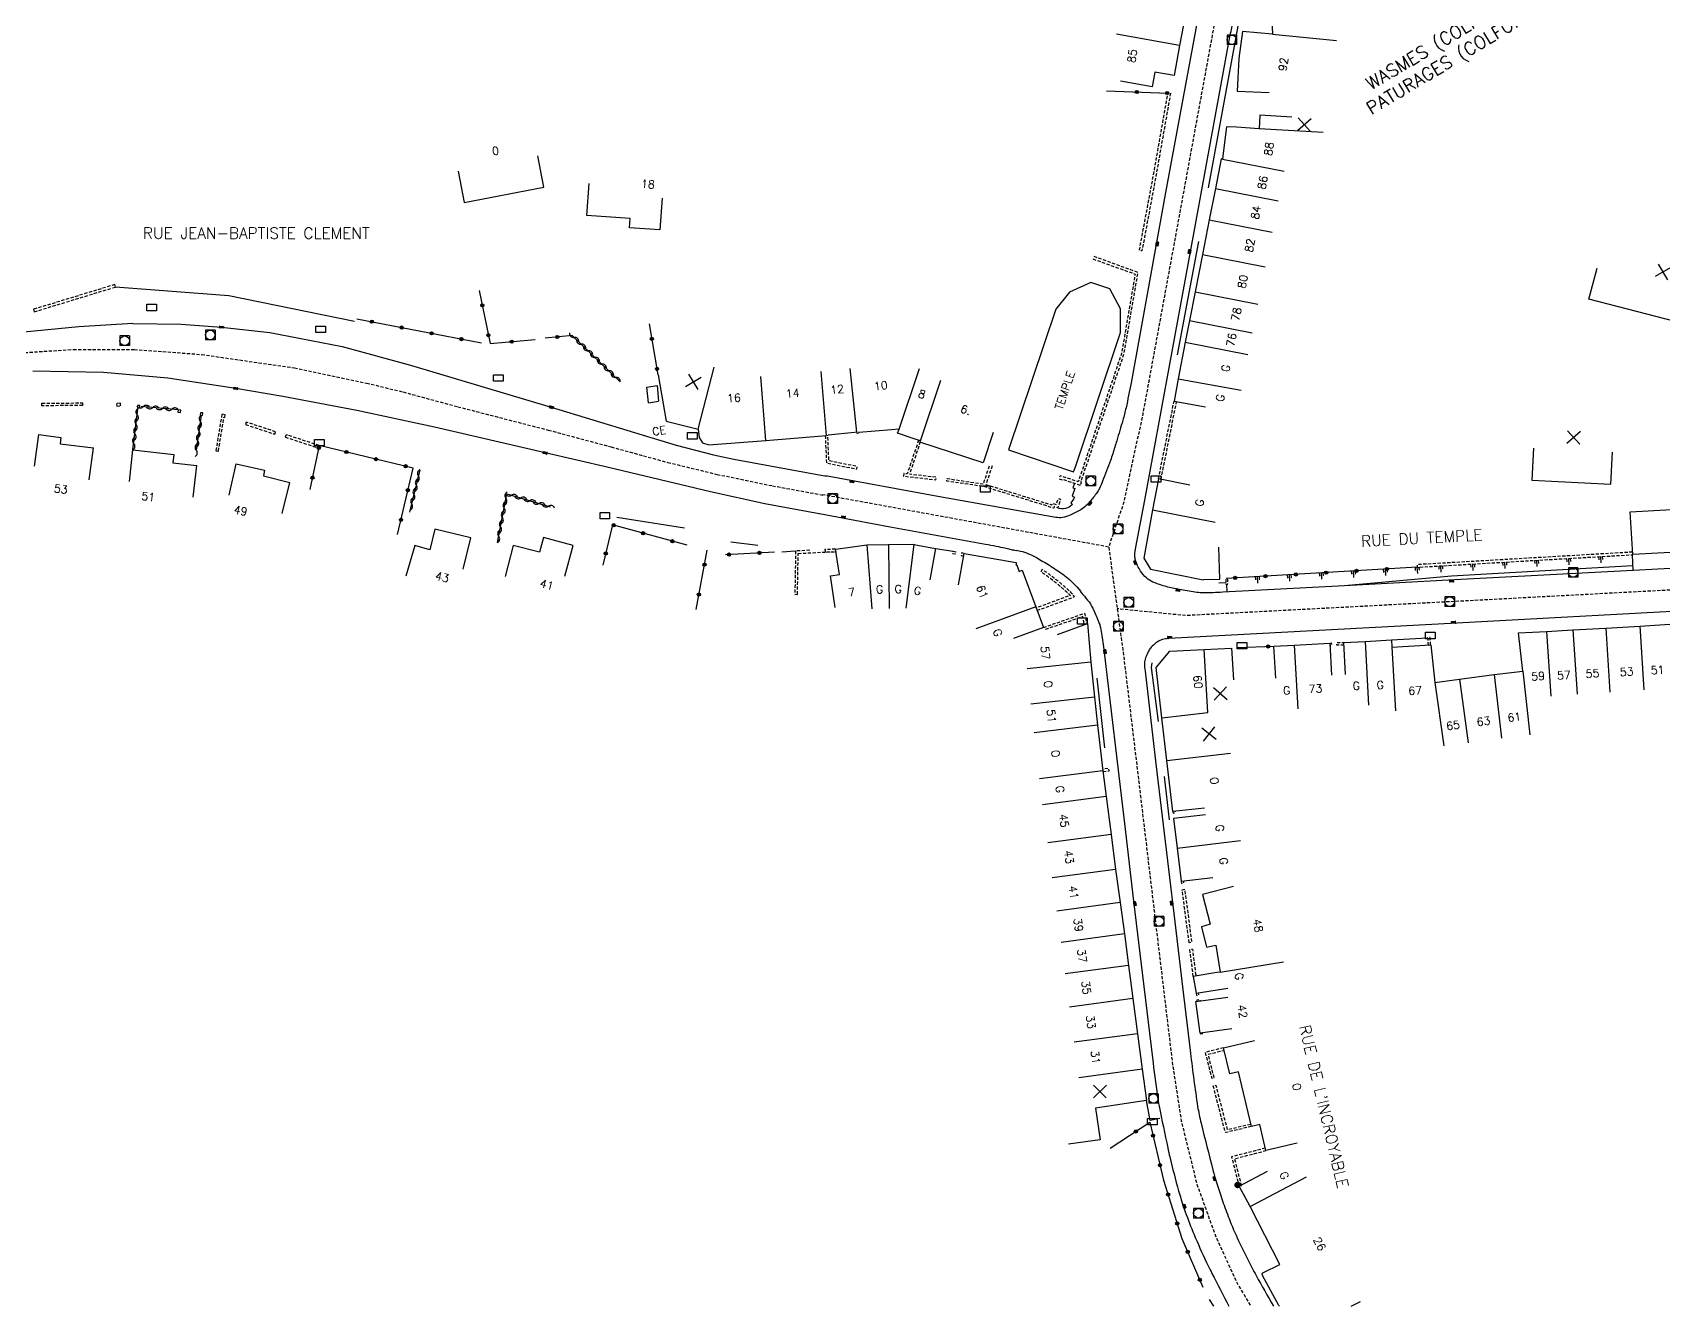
# Model space of a CAD drawing. Header units: millimetres. Extents: x 113000 to 114001, y 121999 to 123000.
# Drawn here: x 113252.1 to 113506.8, y 121999.6 to 122199 of the extents above; entities that cross this region are included whole.
import ezdxf
from ezdxf.enums import TextEntityAlignment as Align

# ---------------------------------------------------------------- set-up
doc = ezdxf.new("R2010")
doc.units = ezdxf.units.MM
doc.linetypes.add('DASHED', pattern=[0.75, 0.5, -0.25])
doc.layers.get('0').update_dxf_attribs({"linetype": 'CONTINUOUS'})
for name, color, linetype in [('W0001', 6, 'DASHED'), ('W0008', 7, 'CONTINUOUS'), ('W0100', 7, 'CONTINUOUS'), ('W0112', 1, 'DASHED'), ('W0211', 2, 'CONTINUOUS'), ('W0302', 3, 'CONTINUOUS'), ('W0310', 3, 'CONTINUOUS'), ('W0322', 7, 'CONTINUOUS'), ('W0400', 7, 'CONTINUOUS'), ('W0420', 7, 'CONTINUOUS'), ('W0980', 7, 'CONTINUOUS'), ('W0984', 7, 'CONTINUOUS'), ('W0989', 7, 'CONTINUOUS'), ('W0991', 7, 'CONTINUOUS'), ('W1102', 7, 'CONTINUOUS'), ('W1471', 7, 'CONTINUOUS'), ('W1473', 7, 'CONTINUOUS')]:
    doc.layers.add(name, color=color, linetype=linetype)
doc.styles.get("Standard").update_dxf_attribs({"font": 'romans.shx', "width": 0.85})

# ---------------------------------------------------------------- blocks, each defined once
blk = doc.blocks.new('T420')
for p, q in [((0.75, 0.75), (-0.75, 0.75)), ((-0.75, 0.75), (-0.75, -0.75)), ((0.75, 0.75), (0.75, -0.75)), ((0.75, -0.75), (-0.75, -0.75))]:
    blk.add_line(p, q)
blk.add_ellipse((0, 0), major_axis=(-0.53, 0.53), ratio=1, start_param=3.926991, end_param=10.210176)
blk = doc.blocks.new('T1471')
at = {"color": 0, "linetype": 'Continuous', "flags": 128}
blk.add_lwpolyline([(-0.75, -0.5), (-0.75, 0.5), (0.75, 0.5), (0.75, -0.5), (-0.75, -0.5)], dxfattribs=at)
blk = doc.blocks.new('T400')
for p, q in [((-0.15, 0.3), (0.15, 0.3)), ((-0.15, -0.25), (-0.15, 0.3)), ((-0.15, 0.15), (0.15, 0.15)), ((-0.15, 0), (0.15, 0)), ((0.15, 0.3), (0.15, -0.25)), ((-0.15, -0.15), (0.15, -0.15)), ((-0.15, -0.25), (-0.15, -0.3)), ((-0.15, -0.3), (0.15, -0.3)), ((0.15, -0.3), (0.15, -0.25))]:
    blk.add_line(p, q)
blk = doc.blocks.new('t991o')
at = {"color": 0, "linetype": 'Continuous'}
for p, q in [((-1, 1), (1, -1)), ((-1, -1), (1, 1))]:
    blk.add_line(p, q, dxfattribs=at)
blk = doc.blocks.new('t310o')
at = {"color": 0, "linetype": 'Continuous'}
for centre, start, end in [((-0.5, 0.38), 216.8699, 323.1304), ((0.5, -0.37), 36.8699, 143.1303)]:
    blk.add_arc(centre, 0.625, start, end, dxfattribs=at)
blk = doc.blocks.new('t322o')
at = {"color": 0, "linetype": 'Continuous'}
for radius in [0.25, 0.15]:
    blk.add_circle((0, 0), radius, dxfattribs=at)
blk = doc.blocks.new('t211o')
at = {"color": 0, "linetype": 'Continuous'}
for p, q in [((-0.29, 0.5), (-0.29, 0)), ((0, 1), (0, 0)), ((0.29, 0.5), (0.29, 0))]:
    blk.add_line(p, q, dxfattribs=at)
blk = doc.blocks.new('T1473')
at = {"color": 0, "linetype": 'Continuous', "const_width": 0.5, "flags": 128}
blk.add_lwpolyline([(-0.25, 0, 1), (0.25, 0, 1)], format="xyb", close=True, dxfattribs=at)

msp = doc.modelspace()

# ---------------------------------------------------------------- linework, layer by layer
at = {"layer": 'W0001', "flags": 128}
for points in [[(113678.51, 122127.17), (113674.56, 122141.34), (113666.76, 122165.16), (113660.6, 122181.03), (113655.27, 122192.9), (113648.19, 122206.11), (113639.56, 122219.39), (113632.06, 122229.5), (113623.44, 122239.7), (113614.98, 122248.3), (113606.05, 122256.25), (113599.42, 122261.68), (113592, 122267.3), (113580.01, 122275.69), (113570.12, 122282.35), (113561.48, 122287.95), (113552.55, 122292.98), (113545.13, 122296.46), (113537.88, 122299.6), (113512.27, 122309.98), (113505.87, 122313.04), (113501.22, 122316.25), (113495.09, 122321.55), (113488.69, 122328.01), (113483.2, 122334.61), (113478.63, 122337.86), (113472.16, 122339.12), (113464.05, 122339.12), (113456.31, 122334.49), (113454.76, 122331.89), (113452.41, 122326.67), (113451.34, 122318.78), (113449.67, 122302.58), (113446.81, 122277.01), (113443.5, 122248.79), (113440.52, 122225.58), (113437.82, 122206.76), (113430.43, 122166.34), (113425.47, 122139.36), (113422.52, 122125.62), (113420.15, 122118.6), (113422.36, 122102.62), (113424.71, 122083.12), (113427.5, 122059.69), (113430.14, 122037.67), (113431.49, 122028.94), (113433.92, 122019.05), (113436.94, 122010.72), (113440.08, 122003.81), (113442.35, 122000)], [(113420.15, 122118.6), (113375.46, 122126.77)], [(113696.11, 122120.61), (113678.51, 122127.17), (113624.8, 122124.74), (113590.71, 122123.13), (113580.68, 122122.5), (113574.79, 122121.91), (113567.35, 122120.75), (113558.49, 122119), (113548.17, 122116.52), (113538.89, 122114.69), (113530.61, 122113.48), (113520, 122112.51), (113507.24, 122111.84), (113474.36, 122110.09), (113432.23, 122107.88), (113421.48, 122108.94)]]:
    msp.add_lwpolyline(points, dxfattribs=at)
at = {"layer": 'W0001'}
msp.add_lwpolyline([(113141.95, 122122.96), (113143.31, 122123.12), (113156.11, 122125.01), (113169.1, 122127.33), (113178.86, 122129.93), (113193.35, 122134.24), (113205.5, 122137.87), (113217.86, 122141.54), (113230.85, 122145.32), (113240.39, 122147.55), (113248.61, 122148.83), (113258.46, 122149.48), (113267.95, 122149.47), (113278.48, 122148.68), (113292.96, 122146.59), (113304.24, 122144.22), (113309.94, 122142.83), (113318.48, 122140.52), (113332.63, 122136.87), (113342.44, 122134.24), (113351.29, 122131.82), (113358.99, 122129.95), (113367.64, 122128.17), (113375.51, 122126.72)], dxfattribs=at)
at = {"layer": 'W0008', "flags": 128}
for points in [[(113434.27, 122202.37), (113429.05, 122173.97), (113427.98, 122168.19), (113423.64, 122144.24, -0.009183), (113422.86, 122140.34, -0.01818), (113422.36, 122138.4, -0.000963), (113421.41, 122135.21, -0.001503), (113420.79, 122133.17, -0.013041), (113420.43, 122132.11, -0.007749), (113419.2, 122128.89, -0.025568), (113418.71, 122127.74, -0.041165), (113418.31, 122127.07, -0.018302), (113417.27, 122125.73, -0.031846), (113416.6, 122125.02, -0.054225), (113415.82, 122124.43, -0.028278), (113414.15, 122123.57, -0.067305), (113412.94, 122123.21, -0.081993), (113411.9, 122123.22), (113393.48, 122126.48), (113375.92, 122129.73)], [(113522.33, 122116.04), (113502.06, 122114.94), (113474.18, 122113.45), (113457.01, 122112.56), (113437.97, 122111.53, -0.012643), (113434.94, 122111.44, -0.038239), (113433.94, 122111.51, -0.004344), (113431.51, 122111.9, -0.00943), (113430.39, 122112.11, -0.022559), (113428.41, 122112.62, -0.032437), (113427.07, 122113.12, -0.07625), (113426.06, 122113.77, -0.064398), (113425.13, 122114.85, -0.036822), (113424.68, 122115.66, -0.035581), (113424.34, 122116.55, -0.05042), (113424.22, 122117.14, -0.06789), (113424.24, 122117.58), (113424.42, 122118.6), (113425.78, 122125.93), (113429.71, 122147.18), (113433.04, 122165.3), (113439.1, 122198.31, -0.005363), (113439.54, 122200.59, 0.007474)], [(113414.8, 122128.56), (113414.58, 122127.86), (113414.88, 122127.72), (113414.46, 122126.55), (113414.81, 122126.41, -0.108329), (113414.24, 122125.48), (113414.51, 122125.23, -0.292105), (113412.14, 122124.72)], [(113374.99, 122123.81), (113386, 122121.77), (113400.91, 122119.05, -0.00406), (113402.6, 122118.73, -0.005132), (113403.94, 122118.45, -0.002582), (113404.74, 122118.26, -0.002858), (113405.46, 122118.09), (113405.7, 122118.04), (113405.72, 122118.13), (113406.36, 122117.97, -0.034449), (113407.64, 122117.55, -0.034499), (113408.86, 122116.96, -0.010989), (113410.89, 122115.74, -0.010269), (113413, 122114.34, -0.033978), (113414.02, 122113.53, -0.027437), (113415.16, 122112.37), (113415.78, 122111.66), (113415.73, 122111.6), (113416.11, 122111.18, -0.022871), (113417.08, 122110.02, -0.045192), (113417.48, 122109.38, -0.012272), (113418.15, 122107.96, -0.013626), (113418.69, 122106.66, -0.038791), (113418.88, 122106.02, -0.020541), (113419.09, 122104.78), (113419.34, 122102.98), (113422.62, 122075.38), (113424.04, 122063.27), (113425.46, 122051.67), (113426.99, 122038.78, 0.004397), (113427.75, 122032.82, 0.016681), (113428.02, 122031.26, 0.001266), (113429.39, 122024.71, 0.005877), (113429.7, 122023.3, 0.011868), (113431.08, 122018, 0.01669), (113432.28, 122014.29, 0.014812), (113433.68, 122010.74, 0.011538), (113435.71, 122006.27, 0.005371), (113436.29, 122005.12, 0.00111), (113438.92, 122000)], [(113516.74, 122108.98), (113474.51, 122106.72), (113429.53, 122104.31, 0.031108), (113429.01, 122104.25, 0.033828), (113428.55, 122104.14, 0.039678), (113428.02, 122103.92, 0.037037), (113427.52, 122103.61, 0.014105), (113426.79, 122102.94, 0.070497), (113426.4, 122102.39, 0.026559), (113426.07, 122101.66, 0.026102), (113425.81, 122100.89, 0.072028), (113425.75, 122100.45, 0.025228), (113425.83, 122099.22), (113427.54, 122084.7), (113430.5, 122060.05), (113431.69, 122049.87), (113432.93, 122039.54, 0.007638), (113434.05, 122031.21, 0.023962), (113434.58, 122028.59, 0.001427), (113436.43, 122021.29, 0.010401), (113436.7, 122020.3, 0.008923), (113437.93, 122016.46, 0.012078), (113438.96, 122013.67, 0.014553), (113440.44, 122010.22, 0.011651), (113442.51, 122006.02, 0.00768), (113443.19, 122004.77, 0.001152), (113445.89, 122000)]]:
    msp.add_lwpolyline(points, format="xyb", dxfattribs=at)
for points in [[(113435.75, 122174.7), (113440.5, 122200.56)], [(113430.92, 122148.62), (113434.23, 122166.32)], [(113502.06, 122114.94), (113501.99, 122117.4)], [(113438.44, 122113), (113437.37, 122112.94)], [(113464.32, 122104.09), (113469.97, 122104.43)], [(113427.91, 122091.33), (113426.86, 122099.8), (113426.92, 122100.5)], [(113418.31, 122098.12), (113419.48, 122087.2)], [(113429.67, 122075.97), (113428.88, 122082.75)], [(113428.12, 122029.32), (113426.62, 122028.99), (113426.06, 122032.14)]]:
    msp.add_lwpolyline(points, dxfattribs=at)
at = {"layer": 'W0008'}
for points in [[(113267.71, 122153.51), (113259.31, 122153.02), (113249.07, 122152.02), (113243.04, 122151.13), (113237.27, 122150), (113229.54, 122148.11), (113210.12, 122142.35), (113202.91, 122140.19), (113188.81, 122135.98), (113172.23, 122131.1), (113163.84, 122129.34), (113148.78, 122127.27), (113143.73, 122126.72), (113140.67, 122126.49)], [(113267.73, 122153.52), (113275.3, 122153.42), (113281.58, 122152.95), (113289.14, 122152.13), (113300.41, 122149.95), (113311.09, 122147.03), (113333.1, 122140.44), (113352.58, 122134.53), (113358.41, 122133.01), (113361.6, 122132.32), (113376.09, 122129.67)], [(113374.93, 122123.78), (113366.44, 122125.35), (113357.97, 122127.23), (113342.04, 122131), (113332.15, 122133.3), (113314.86, 122137.31), (113302.74, 122139.95), (113291.15, 122142.14), (113283.82, 122143.38), (113273.22, 122144.97), (113263.13, 122145.85), (113252.1, 122146.06)]]:
    msp.add_lwpolyline(points, dxfattribs=at)
at = {"layer": 'W0100'}
for p, q in [((113349.62, 122143.81), (113349.85, 122141.39)), ((113348.26, 122141.14), (113349.85, 122141.39)), ((113260.89, 122129.12), (113261.58, 122134.08)), ((113277.15, 122126.39), (113277.72, 122131.36)), ((113291.04, 122123.85), (113292.26, 122128.7))]:
    msp.add_line(p, q, dxfattribs=at)
at = {"layer": 'W0100', "flags": 128}
for points in [[(113452.02, 122223.01), (113447.06, 122222.45), (113447.04, 122222.34), (113446.95, 122222.35), (113446.46, 122218.55), (113444.88, 122218.47), (113445.29, 122209.09), (113445.49, 122204.01), (113445.72, 122198.71), (113441.04, 122199.16), (113440.47, 122194.9), (113440.23, 122189.82), (113445.22, 122189.59)], [(113426.91, 122201.11), (113431.83, 122200.21), (113431.24, 122196.97), (113430.39, 122192.25), (113427.34, 122192.8), (113426.92, 122190.48), (113422, 122191.36)], [(113448.77, 122185.76), (113443.78, 122186.05), (113443.66, 122183.96), (113440.12, 122184.17), (113438.57, 122184.26), (113438.53, 122183.83), (113438.52, 122183.82), (113438.03, 122180.11), (113437.91, 122179.21), (113437.72, 122179.23), (113436.84, 122174.62), (113435.86, 122169.71), (113434.8, 122164.31), (113433.65, 122158.45), (113432.76, 122154), (113432.08, 122150.6), (113431, 122144.9), (113430.37, 122141.37), (113435.29, 122140.48)], [(113513.75, 122167.89), (113518.57, 122166.56), (113514.65, 122152.26), (113495.17, 122157.34), (113496.43, 122162.18)], [(113402.1, 122136.48), (113400.53, 122131.73), (113390.68, 122134.98), (113390.75, 122135.18), (113389.79, 122135.51), (113387.19, 122136.39), (113387.41, 122137.03), (113386.23, 122136.93), (113381.12, 122136.48), (113381.09, 122136.48), (113381.1, 122136.39), (113380.86, 122136.33), (113380.84, 122136.53), (113380.43, 122136.48), (113376.34, 122136.05)], [(113486.52, 122134.03), (113486.27, 122129.04), (113498.58, 122128.42), (113498.83, 122133.41)], [(113432.84, 122128.27), (113427.93, 122129.23), (113426.99, 122124.41), (113425.67, 122116.86), (113426.7, 122115.12), (113434.93, 122113.45), (113434.96, 122113.5), (113437.5, 122113.56), (113437.38, 122118.55)], [(113377.41, 122109.15), (113376.69, 122114.1), (113378.13, 122114.31), (113377.47, 122118.25), (113377.56, 122118.25), (113382.36, 122118.95), (113385.74, 122119), (113389.74, 122119.05), (113389.74, 122118.97), (113393.11, 122118.37), (113392.24, 122113.45)], [(113396.7, 122112.68), (113397.57, 122117.6), (113405.72, 122116.16), (113405.68, 122115.89), (113405.66, 122115.79), (113405.81, 122115.77), (113406.18, 122114.8), (113406.63, 122114.96), (113408.77, 122109.27), (113409.97, 122106.03), (113405.27, 122104.3)], [(113457.12, 122098.7), (113456.87, 122103.69), (113460.19, 122103.86), (113464.32, 122104.09), (113464.39, 122102.97), (113470.47, 122103.31), (113471.12, 122097.43), (113474.93, 122097.93), (113480.36, 122098.68), (113484.83, 122099.18), (113484.19, 122105.2), (113488.54, 122105.42), (113492.67, 122105.67), (113497.8, 122105.9), (113503.1, 122106.24), (113507.79, 122106.52), (113517.61, 122107.25), (113523.08, 122097.39)], [(113412.17, 122104.91), (113416.86, 122106.63), (113417.39, 122100.61), (113417.94, 122095.14), (113418.42, 122090.74), (113419.25, 122083.61), (113419.74, 122079.63), (113420.54, 122073.7), (113421.24, 122068.22), (113421.94, 122063.05), (113422.62, 122058.15), (113423.25, 122053.24), (113423.94, 122048.05), (113424.68, 122042.56), (113425.4, 122037), (113426.06, 122032.14), (113418.09, 122030.95), (113418.81, 122026), (113413.87, 122025.28)], [(113435.13, 122077.82), (113430.17, 122077.26), (113429.26, 122085.27), (113428.46, 122091.91), (113427.56, 122099.77), (113429.69, 122102.31), (113435.09, 122102.59), (113439.36, 122102.82), (113439.63, 122097.83)], [(113446.24, 122098.1), (113445.94, 122103.09), (113449.15, 122103.28), (113454.69, 122103.59), (113454.97, 122098.6)], [(113435.26, 122076.78), (113430.29, 122076.2), (113430.83, 122071.53), (113431.47, 122066.37), (113436.43, 122066.98)], [(113439.65, 122065.55), (113434.81, 122064.3), (113436.01, 122059.65), (113434.67, 122059.28), (113435.45, 122056.07), (113436.88, 122056.41), (113437.57, 122052.18), (113437.07, 122052.1), (113433.37, 122051.5), (113433.8, 122048.87), (113438.74, 122049.67)], [(113439.41, 122043.33), (113434.46, 122042.67), (113433.79, 122047.61), (113438.75, 122048.28)], [(113449.59, 122025.45), (113444.72, 122024.29), (113443.75, 122028.37), (113442.44, 122028.07), (113440.43, 122036.6), (113439.07, 122036.28), (113438.09, 122040.35), (113442.95, 122041.51)]]:
    msp.add_lwpolyline(points, dxfattribs=at)
at = {"layer": 'W0100'}
for points in [[(113318.54, 122177.34), (113319.47, 122172.43), (113331.91, 122174.81), (113330.97, 122179.72)], [(113350.42, 122173.12), (113350.04, 122168.13), (113345.31, 122168.49), (113345.42, 122169.91), (113338.64, 122170.38), (113338.99, 122175.37)], [(113349.77, 122145.52), (113351.02, 122138.27), (113356.06, 122136.99), (113356.19, 122135.73), (113356.72, 122134.87), (113357.72, 122134.55), (113366.62, 122135.26), (113376.09, 122136.03)], [(113348.26, 122141.14), (113348.03, 122143.56), (113349.62, 122143.81)], [(113252.35, 122131.24), (113253.03, 122136.2), (113256.49, 122135.71), (113256.39, 122134.73), (113261.58, 122134.08)], [(113267.19, 122128.82), (113267.76, 122133.79), (113274.14, 122133.06), (113273.99, 122131.77), (113277.72, 122131.36)], [(113282.8, 122126.72), (113283.88, 122131.6), (113288.31, 122130.62), (113288.12, 122129.74), (113292.26, 122128.7)], [(113319.34, 122115.16), (113320.52, 122120.02), (113314.91, 122121.38), (113314.13, 122118.18), (113311.8, 122118.86), (113310.4, 122114.06)], [(113335.23, 122114.02), (113336.51, 122118.85), (113331.86, 122120.09), (113331.24, 122117.77), (113327.15, 122118.84), (113325.89, 122114)]]:
    msp.add_lwpolyline(points, dxfattribs=at)
at = {"layer": 'W0100', "flags": 128}
for points in [[(113404.53, 122133.78), (113414.68, 122130.35), (113414.96, 122131.14), (113421.98, 122152.1), (113422.01, 122155.79), (113420.33, 122158.93), (113417.36, 122159.95), (113414.02, 122158.4), (113411.92, 122155.78)], [(113524.37, 122118.63), (113517.7, 122118.25), (113502, 122117.41), (113501.61, 122124.11), (113523.03, 122125.31), (113523.21, 122122.29), (113524.17, 122122.35)]]:
    msp.add_lwpolyline(points, close=True, dxfattribs=at)
msp.add_lwpolyline([(113446.82, 122000), (113446.71, 122000.11), (113444.17, 122004.77), (113444.15, 122005.04, -0.198969), (113444.18, 122005.13, -0.098302), (113444.33, 122005.25), (113446.9, 122006.51), (113442.23, 122015.54), (113440.52, 122018.76), (113444.94, 122021.1)], format="xyb", dxfattribs=at)
at = {"layer": 'W0112'}
for p, q in [((113252.34, 122155.36), (113265.04, 122159.22)), ((113265.04, 122159.22), (113264.92, 122159.6)), ((113253.53, 122141.07), (113259.87, 122141.11)), ((113259.87, 122141.11), (113259.88, 122140.71)), ((113265.79, 122141.07), (113265.2, 122141.03)), ((113265.2, 122141.03), (113265.23, 122140.63)), ((113268.82, 122140.72), (113268.44, 122140.72)), ((113268.44, 122140.72), (113268.45, 122140.32)), ((113274.84, 122140.05), (113274.78, 122139.65)), ((113275.22, 122140), (113274.84, 122140.05)), ((113278.3, 122139.58), (113278.25, 122139.19)), ((113278.67, 122139.54), (113278.3, 122139.58)), ((113281.64, 122139.34), (113280.71, 122133.64)), ((113282.16, 122139.25), (113281.64, 122139.34)), ((113285.46, 122138.1), (113285.34, 122137.72)), ((113290.03, 122136.61), (113285.46, 122138.1)), ((113291.67, 122136.15), (113291.54, 122135.77)), ((113296.86, 122134.46), (113291.67, 122136.15)), ((113371.26, 122117.98), (113371.14, 122111.21)), ((113373.46, 122118.09), (113371.26, 122117.98))]:
    msp.add_line(p, q, dxfattribs=at)
at = {"layer": 'W0112', "flags": 128}
for points in [[(113429.81, 122189.52), (113427.53, 122176.58), (113425.35, 122164.86), (113424.95, 122164.93), (113427.14, 122176.66), (113429.42, 122189.58)], [(113395.86, 122117.93), (113396.26, 122117.86), (113396.19, 122117.47), (113395.79, 122117.54)], [(113438.43, 122113.58), (113438.44, 122112.79), (113438.79, 122112.8), (113438.77, 122113.58)], [(113432.72, 122056.78), (113431.63, 122065.06), (113432.03, 122065.12), (113433.11, 122056.84)]]:
    msp.add_lwpolyline(points, close=True, dxfattribs=at)
for points in [[(113417.69, 122163.61), (113424.29, 122161.24), (113422.16, 122148.84), (113415.49, 122129.04), (113415.4, 122128.79), (113412.56, 122129.73), (113412.41, 122129.26), (113412.96, 122129.08), (113412.99, 122129.16), (113415.76, 122128.25), (113415.93, 122128.78), (113415.83, 122128.81), (113415.86, 122128.91), (113422.55, 122148.74), (113424.74, 122161.5), (113417.83, 122163.99)], [(113427.93, 122129.23), (113430.37, 122141.37)], [(113428.33, 122129.15), (113430.76, 122141.3)], [(113375.88, 122136.01), (113376.07, 122131.72), (113380.81, 122130.78), (113380.89, 122131.18), (113376.45, 122132.05), (113376.28, 122136.05)], [(113390.46, 122135.28), (113388.68, 122130.02), (113388.17, 122130.08), (113388.13, 122129.68), (113393.17, 122129.1), (113393.22, 122129.49), (113389.08, 122129.97), (113390.73, 122134.97)], [(113401.95, 122131.26), (113400.99, 122128.35), (113411.3, 122125.18), (113411.37, 122125.43), (113411.95, 122125.23), (113412.27, 122126.18), (113412.64, 122126.05), (113412.2, 122124.72), (113411.64, 122124.91), (113411.57, 122124.68), (113400.68, 122128.03), (113394.86, 122128.9), (113394.92, 122129.3), (113400.6, 122128.45), (113401.57, 122131.38)], [(113377.47, 122118.25), (113375.84, 122118.21), (113375.85, 122117.81), (113377.62, 122117.85)], [(113397.57, 122117.6), (113397.17, 122117.67), (113397.1, 122117.28), (113397.5, 122117.21)], [(113501.97, 122117.8), (113468.33, 122115.84), (113468.36, 122115.44), (113501.99, 122117.4), (113502, 122117.41)], [(113409.97, 122106.03), (113416.36, 122108.24), (113416.48, 122107.85), (113416.72, 122106.59), (113416.33, 122106.52), (113416.1, 122107.72), (113410.1, 122105.65)], [(113470.43, 122103.31), (113470.37, 122104.46), (113469.97, 122104.43), (113470.03, 122103.29)], [(113454.69, 122103.59), (113454.93, 122103.62), (113454.97, 122103.22), (113454.72, 122103.19)], [(113456.89, 122103.29), (113455.81, 122103.27), (113455.8, 122103.67), (113456.87, 122103.69)], [(113419.27, 122083.51), (113420.23, 122083.63), (113420.18, 122084.02), (113419.22, 122083.91)], [(113430.17, 122077.26), (113430.2, 122077.02), (113430.59, 122077.07), (113430.56, 122077.3)], [(113431.47, 122066.37), (113431.53, 122066.04), (113431.92, 122066.11), (113431.87, 122066.42)], [(113433.37, 122051.5), (113432.84, 122055.73), (113433.24, 122055.78), (113433.77, 122051.56)], [(113433.8, 122048.87), (113433.85, 122048.55), (113434.25, 122048.62), (113434.2, 122048.93)], [(113434, 122047.64), (113433.97, 122047.87), (113434.37, 122047.92), (113434.4, 122047.69)], [(113434.46, 122042.67), (113434.48, 122042.55), (113434.87, 122042.62), (113434.85, 122042.72)], [(113438.09, 122040.35), (113435.22, 122039.65), (113436.24, 122035.6), (113436.62, 122035.7), (113435.71, 122039.36), (113438.18, 122039.96)], [(113442.44, 122028.07), (113438.38, 122027.1), (113436.49, 122034.4), (113436.88, 122034.5), (113438.67, 122027.58), (113442.34, 122028.46)], [(113444.63, 122024.68), (113439.34, 122023.32), (113440.52, 122018.76), (113440.91, 122018.86), (113439.83, 122023.03), (113444.72, 122024.29)]]:
    msp.add_lwpolyline(points, dxfattribs=at)
at = {"layer": 'W0112'}
for points in [[(113264.92, 122159.6), (113252.22, 122155.74), (113252.34, 122155.36)], [(113259.88, 122140.71), (113253.54, 122140.67), (113253.53, 122141.07)], [(113265.23, 122140.63), (113265.82, 122140.67), (113265.79, 122141.07)], [(113268.45, 122140.32), (113268.83, 122140.32), (113268.82, 122140.72)], [(113274.78, 122139.65), (113275.16, 122139.6), (113275.22, 122140)], [(113278.25, 122139.19), (113278.63, 122139.15), (113278.67, 122139.54)], [(113280.71, 122133.64), (113281.1, 122133.58), (113281.97, 122138.88)], [(113281.97, 122138.88), (113282.1, 122138.86), (113282.16, 122139.25)], [(113285.34, 122137.72), (113289.9, 122136.23), (113290.03, 122136.61)], [(113291.54, 122135.77), (113296.74, 122134.08), (113296.86, 122134.46)], [(113371.14, 122111.21), (113371.54, 122111.2), (113371.66, 122117.6), (113376.64, 122117.85)]]:
    msp.add_lwpolyline(points, dxfattribs=at)
at = {"layer": 'W0112', "flags": 128}
msp.add_lwpolyline([(113408.98, 122108.69), (113414.83, 122110.85, 0.008945), (113414.32, 122111.45, 0.027524), (113414.14, 122111.63, 0.006675), (113413.49, 122112.21, 0.002841), (113411.92, 122113.54, 0.018744), (113411.18, 122114.1, 0.010215), (113409.78, 122115.07), (113409.56, 122114.74, -0.010215), (113410.95, 122113.78, -0.018744), (113411.66, 122113.23, -0.002841), (113413.23, 122111.9, -0.006675), (113413.88, 122111.33, -0.027524), (113414.02, 122111.18, -0.002369), (113414.16, 122111.03), (113408.84, 122109.07)], format="xyb", dxfattribs=at)
at = {"layer": 'W0211', "flags": 128}
for points in [[(113502.04, 122115.68), (113473.72, 122114.05), (113457.01, 122112.56)], [(113438.65, 122111.56), (113438.62, 122112.8)]]:
    msp.add_lwpolyline(points, dxfattribs=at)
at = {"layer": 'W0302'}
for p, q in [((113353.89, 122121.57), (113343.31, 122123.22)), ((113361.14, 122119.41), (113365.38, 122118.89))]:
    msp.add_line(p, q, dxfattribs=at)
msp.add_lwpolyline([(113302.36, 122153.84), (113282.72, 122157.85), (113265.05, 122159.21)], dxfattribs=at)
at = {"layer": 'W0310'}
for p, q in [((113343.87, 122144.4), (113336.4, 122151.61)), ((113267.76, 122133.79), (113268.52, 122140.13)), ((113274.84, 122140.05), (113269.06, 122140.56)), ((113278.43, 122139.18), (113277.61, 122133.72)), ((113312.58, 122130.68), (113310.96, 122124.02))]:
    msp.add_line(p, q, dxfattribs=at)
msp.add_lwpolyline([(113324.69, 122119.29), (113326.15, 122126.9), (113332.91, 122124.89)], dxfattribs=at)
at = {"layer": 'W0322'}
for p, q in [((113302.74, 122154.25), (113322.18, 122150.48)), ((113348.39, 122153.46), (113349.76, 122145.52)), ((113336.39, 122151.64), (113332.15, 122151.23)), ((113355.71, 122108.84), (113357.45, 122118.09)), ((113367.98, 122117.82), (113360.32, 122117.39)), ((113371.25, 122117.97), (113369.12, 122117.82))]:
    msp.add_line(p, q, dxfattribs=at)
at = {"layer": 'W0322', "flags": 128}
for points in [[(113419.8, 122189.86), (113429.42, 122189.52)], [(113393.11, 122118.37), (113395.86, 122117.93)], [(113468.36, 122115.44), (113438.52, 122113.69)], [(113440.3, 122102.88), (113445.94, 122103.09)], [(113420.41, 122024.7), (113426.59, 122028.72), (113428.72, 122019.69), (113431.6, 122010.58), (113434.87, 122002.98)], [(113435.83, 122001.05), (113436.51, 122000)]]:
    msp.add_lwpolyline(points, dxfattribs=at)
at = {"layer": 'W0322'}
for points in [[(113321.85, 122158.69), (113323.53, 122150.38), (113330.55, 122151.03)], [(113309.07, 122120.53), (113311.5, 122130.94), (113296.86, 122134.46), (113295.4, 122127.58)], [(113354.3, 122118.88), (113342.67, 122122.05), (113341.15, 122115.76)]]:
    msp.add_lwpolyline(points, dxfattribs=at)
at = {"layer": 'W1102'}
for p, q in [((113356.06, 122136.99), (113358.53, 122146.68)), ((113366.62, 122135.26), (113365.83, 122145.23)), ((113376.09, 122136.03), (113375.27, 122146))]:
    msp.add_line(p, q, dxfattribs=at)
at = {"layer": 'W1102', "flags": 128}
for points in [[(113431.24, 122196.97), (113421.39, 122198.74)], [(113445.72, 122198.71), (113455.74, 122197.74)], [(113453.64, 122183.38), (113443.66, 122183.96)], [(113437.91, 122179.21), (113447.55, 122177.32)], [(113436.84, 122174.62), (113446.64, 122172.7)], [(113435.86, 122169.71), (113445.67, 122167.78)], [(113434.8, 122164.31), (113444.62, 122162.39)], [(113433.65, 122158.45), (113443.47, 122156.53)], [(113432.76, 122154), (113442.57, 122152.06)], [(113432.08, 122150.6), (113441.89, 122148.66)], [(113380.84, 122136.53), (113379.8, 122146.47)], [(113387.41, 122137.03), (113390.62, 122146.5)], [(113390.75, 122135.18), (113393.96, 122144.65)], [(113431, 122144.9), (113440.84, 122143.12)], [(113426.99, 122124.41), (113436.8, 122122.49)], [(113382.36, 122118.95), (113383.15, 122108.96)], [(113385.74, 122119), (113385.87, 122109)], [(113389.74, 122118.97), (113388.48, 122109.04)], [(113408.77, 122109.27), (113399.39, 122105.81)], [(113488.54, 122105.42), (113489.19, 122095.32)], [(113492.67, 122105.67), (113493.31, 122095.59)], [(113497.8, 122105.9), (113498.44, 122095.92)], [(113503.1, 122106.24), (113503.74, 122096.26)], [(113428.46, 122091.91), (113435.62, 122092.77), (113435.09, 122102.59)], [(113449.15, 122103.28), (113449.71, 122093.3)], [(113460.19, 122103.86), (113460.75, 122093.87)], [(113464.39, 122102.97), (113464.95, 122092.98)], [(113417.39, 122100.61), (113407.44, 122099.59)], [(113471.12, 122097.43), (113472.48, 122087.53)], [(113474.93, 122097.93), (113476.29, 122088.02)], [(113480.36, 122098.68), (113481.5, 122088.74)], [(113484.83, 122099.18), (113485.96, 122089.25)], [(113417.94, 122095.14), (113408, 122094.05)], [(113418.42, 122090.74), (113408.49, 122089.58)], [(113429.26, 122085.27), (113439.19, 122086.4)], [(113419.25, 122083.61), (113409.33, 122082.39)], [(113419.74, 122079.63), (113409.83, 122078.3)], [(113420.54, 122073.7), (113410.63, 122072.37)], [(113430.83, 122071.53), (113440.76, 122072.75)], [(113421.24, 122068.22), (113411.33, 122066.89)], [(113421.94, 122063.05), (113412.03, 122061.71)], [(113422.62, 122058.15), (113412.71, 122056.81)], [(113437.57, 122052.18), (113447.44, 122053.79)], [(113423.25, 122053.24), (113413.34, 122051.91)], [(113423.94, 122048.05), (113414.03, 122046.72)], [(113424.68, 122042.56), (113414.76, 122041.23)], [(113425.4, 122037), (113415.51, 122035.67)], [(113442.23, 122015.54), (113451.06, 122020.22)], [(113458.05, 122000), (113459.47, 122000.72)]]:
    msp.add_lwpolyline(points, dxfattribs=at)

# ---------------------------------------------------------------- block references
at = {"layer": 'W0211'}
for p, rotation in [((113458.37, 122114.85), 183.3624135767919), ((113463.37, 122115.15), 183.3624135767919), ((113468.36, 122115.44), 183.3624135767919), ((113472.04, 122115.65), 183.3436046660656), ((113477.03, 122115.95), 183.3436046660656), ((113482.03, 122116.24), 183.3436046660656), ((113487.02, 122116.53), 183.3436046660656), ((113492.01, 122116.82), 183.3436046660656), ((113497, 122117.11), 183.3436046660656), ((113443.4, 122113.97), 183.3624135767919), ((113448.39, 122114.27), 183.3624135767919), ((113453.38, 122114.56), 183.3624135767919)]:
    msp.add_blockref('t211o', p, dxfattribs=dict(at, rotation=rotation))
at = {"layer": 'W0310'}
for p, rotation in [((113336.68, 122151.35), 136.0105132712359), ((113337.76, 122150.3), 136.0105132712359), ((113338.84, 122149.26), 136.0105132712359), ((113339.92, 122148.22), 136.0105132712359), ((113340.99, 122147.18), 136.0105132712359), ((113342.07, 122146.14), 136.0105132712359), ((113343.15, 122145.1), 136.0105132712359), ((113268.42, 122139.25), 83.16319222990742), ((113269.36, 122140.53), 174.9674606756473), ((113270.85, 122140.4), 174.9674606756473), ((113272.35, 122140.27), 174.9674606756473), ((113273.84, 122140.14), 174.9674606756473), ((113268.24, 122137.76), 83.16319222990742), ((113278.06, 122136.71), 261.5635883466158), ((113278.28, 122138.2), 261.5635883466158), ((113267.88, 122134.78), 83.16319222990742), ((113268.06, 122136.27), 83.16319222990742), ((113277.84, 122135.23), 261.5635883466158), ((113277.62, 122133.74), 261.5635883466158), ((113312.34, 122129.71), 256.2880824758045), ((113311.63, 122126.8), 256.2880824758045), ((113311.99, 122128.26), 256.2880824758045), ((113311.28, 122125.34), 256.2880824758045), ((113325.73, 122124.69), 79.12687780700689), ((113326.01, 122126.17), 79.12687780700689), ((113326.88, 122126.68), 343.4362240491379), ((113328.31, 122126.26), 343.4362240491379), ((113329.75, 122125.83), 343.4362240491379), ((113331.19, 122125.4), 343.4362240491379), ((113332.63, 122124.97), 343.4362240491379), ((113325.16, 122121.75), 79.12687780700689), ((113325.45, 122123.22), 79.12687780700689), ((113324.88, 122120.27), 79.12687780700689)]:
    msp.add_blockref('t310o', p, dxfattribs=dict(at, rotation=rotation))
at = {"layer": 'W0322'}
for p, rotation in [((113424.54, 122189.69), 358.0167094481379), ((113429.29, 122189.53), 358.0167094481379), ((113322.32, 122156.36), 281.3895183971562), ((113305.07, 122153.8), 349.0265703954221), ((113309.73, 122152.89), 349.0265703954221), ((113314.4, 122151.99), 349.0265703954221), ((113319.06, 122151.08), 349.0265703954221), ((113323.26, 122151.7), 281.3895183971562), ((113326.91, 122150.69), 5.282740893401101), ((113334.03, 122151.41), 185.6276835338799), ((113348.8, 122151.12), 279.7441831355055), ((113349.6, 122146.44), 279.7441831355055), ((113296.78, 122134.08), 258.0525298375765), ((113301.11, 122133.44), 166.4890118018211), ((113305.72, 122132.33), 166.4890118018211), ((113310.34, 122131.22), 166.4890118018211), ((113295.8, 122129.43), 258.0525298375765), ((113310.69, 122127.47), 76.85697908209667), ((113309.61, 122122.85), 76.85697908209667), ((113342.84, 122122), 164.7716513277911), ((113347.43, 122120.75), 164.7716513277911), ((113352.01, 122119.5), 164.7716513277911), ((113341.6, 122117.6), 256.4404138681657), ((113360.86, 122117.42), 183.1784685531169), ((113365.6, 122117.68), 183.1784685531169), ((113357.03, 122115.84), 79.35308868091423), ((113454.13, 122114.6), 183.3624135770642), ((113458.87, 122114.88), 183.3624135770642), ((113463.62, 122115.16), 183.3624135770642), ((113439.91, 122113.77), 183.3624135770642), ((113444.65, 122114.05), 183.3624135770642), ((113449.39, 122114.32), 183.3624135770642), ((113356.15, 122111.17), 79.35308868091423), ((113445.05, 122103.06), 2.113374283063167), ((113424.39, 122027.29), 33.05417752180031), ((113427.08, 122026.64), 283.2534900151707), ((113428.17, 122022.02), 283.2534900151707), ((113429.43, 122017.44), 287.5495118422672), ((113430.86, 122012.91), 287.5495118422672), ((113432.51, 122008.47), 293.3219761164362), ((113434.39, 122004.1), 293.3219761164362)]:
    msp.add_blockref('t322o', p, dxfattribs=dict(at, rotation=rotation))
at = {"layer": 'W0400'}
for p, rotation in [((113427.72, 122165.94), 169.7451701604565), ((113432.78, 122164.75), 169.5852303336989), ((113281.58, 122152.95), 265.7137799600995), ((113283.82, 122143.38), 80.42144224936784), ((113333.1, 122140.44), 253.3496173828011), ((113332.15, 122133.3), 76.90325401207143), ((113380.03, 122128.82), 259.5080786162142), ((113417.21, 122125.43), 318.3127757243162), ((113378.74, 122123.27), 79.53923855887302), ((113424.31, 122116.17), 199.874257347063), ((113430.96, 122111.85), 259.4552838296747), ((113473.74, 122113.28), 92.98715821182213), ((113474.02, 122106.84), 93.06202249764392), ((113429.67, 122104.47), 273.2922098947034), ((113419.58, 122102.24), 186.7747944375077), ((113424.24, 122062.86), 186.9706149900813), ((113429.99, 122062.97), 6.841170890806758), ((113436.67, 122019.88), 197.0666457522163), ((113431.98, 122015.6), 18.48604132605098)]:
    msp.add_blockref('T400', p, dxfattribs=dict(at, rotation=rotation))
at = {"layer": 'W0420'}
for p in [(113439.39, 122197.84), (113266.45, 122150.82), (113279.82, 122151.73), (113417.36, 122128.9), (113377.06, 122126.15), (113421.6, 122121.41), (113492.7, 122114.62), (113423.27, 122109.94), (113473.41, 122110.06), (113421.67, 122106.2), (113428.01, 122060.11), (113427.15, 122032.44), (113434.17, 122014.51)]:
    msp.add_blockref('T420', p, dxfattribs=at)
at = {"layer": 'W0991'}
for p, rotation in [((113450.71, 122184.6), 356.6925021957239), ((113506.72, 122161.56), 255.3736004370105), ((113355.27, 122144.41), 345.6916521415768), ((113492.78, 122135.72), 267.1375379693937), ((113437.6, 122095.72), 273.1089586278103), ((113435.81, 122089.4), 186.8682033371509), ((113418.79, 122033.53), 89.72101691979832)]:
    msp.add_blockref('t991o', p, dxfattribs=dict(at, rotation=rotation))
at = {"layer": 'W1471'}
for p in [(113270.67, 122156.02), (113297.09, 122152.63), (113324.83, 122145.01), (113296.85, 122134.9), (113355.13, 122135.97), (113400.88, 122127.67), (113427.55, 122129.22), (113341.46, 122123.5), (113416.05, 122107.04), (113470.41, 122104.77), (113440.96, 122103.2), (113426.99, 122028.81)]:
    msp.add_blockref('T1471', p, dxfattribs=at)
at = {"layer": 'W1473'}
msp.add_blockref('T1473', (113440.28, 122018.92), dxfattribs=at)

# ---------------------------------------------------------------- texts
at = {"layer": 'W0980'}
for s, p in [('WASMES (COLFONTAINE)', (113474.41, 122198.93)), ('PATURAGES (COLFONTAINE)', (113476.33, 122196.2))]:
    msp.add_text(s, height=2, rotation=31.05, dxfattribs=at).set_placement(p, align=Align.MIDDLE)
at = {"layer": 'W0984'}
for s, rotation, p in [('TEMPLE', 71.4302, (113413.3, 122143.06)), ('CE', 8.9912, (113349.92, 122136.77))]:
    msp.add_text(s, height=1.25, rotation=rotation, dxfattribs=at).set_placement(p, align=Align.MIDDLE)
at = {"layer": 'W0989'}
msp.add_text('RUE JEAN-BAPTISTE CLEMENT', height=1.75, dxfattribs=at).set_placement((113287.02, 122167.65), align=Align.MIDDLE)
for s, rotation, p in [('RUE DU TEMPLE', 3.0607, (113469.05, 122120.01)), ("RUE DE L'INCROYABLE", 283.3908, (113453.77, 122031.2))]:
    msp.add_text(s, height=1.75, rotation=rotation, dxfattribs=at).set_placement(p, align=Align.MIDDLE)
at = {"layer": 'W0991'}
for s, rotation, p in [('85', 81.7167, (113423.83, 122195.33)), ('92', 81.4854, (113447.43, 122194.01)), ('0', 10.8241, (113324.38, 122180.5)), ('88', 82.4117, (113445.18, 122180.8)), ('18', 355.6857, (113348.2, 122175.29)), ('86', 79.45, (113444.19, 122175.55)), ('84', 79.45, (113443.14, 122170.87)), ('82', 79.45, (113442.2, 122165.73)), ('80', 79.45, (113441.09, 122160.07)), ('78', 79.45, (113440.09, 122154.98)), ('76', 79.45, (113439.32, 122150.98)), ('G', 79.45, (113438.44, 122146.53)), ('14', 4.6972, (113370.78, 122142.62)), ('12', 5.9977, (113377.74, 122143.24)), ('10', 5.9977, (113384.55, 122143.81)), ('8', 341.2542, (113390.99, 122142.49)), ('16', 4.5324, (113361.62, 122141.88)), ('6.', 341.2542, (113397.84, 122140.03)), ('G', 79.45, (113437.57, 122141.88)), ('53', 352.8247, (113256.49, 122127.66)), ('51', 353.4613, (113270.15, 122126.47)), ('49', 347.5374, (113284.58, 122124.28)), ('G', 78.9026, (113434.34, 122125.51)), ('43', 346.3484, (113316.06, 122113.9)), ('41', 345.1117, (113332.39, 122112.71)), ('7', 8.309, (113380.02, 122111.54)), ('G', 0.7671, (113384.37, 122111.98)), ('G', 0.7611, (113387.28, 122112.02)), ('G', 349.9926, (113390.31, 122111.76)), ('61', 290.6345, (113400.41, 122111.6)), ('G', 290.6345, (113402.82, 122105.21)), ('57', 275.8132, (113410.26, 122102.06)), ('55', 3.3768, (113495.72, 122098.84)), ('53', 3.3768, (113501.06, 122099.1)), ('51', 3.3768, (113505.89, 122099.39)), ('O', 275.8132, (113410.7, 122097.15)), ('60', 276.5067, (113434.1, 122097.53)), ('G', 3.4522, (113447.96, 122096.2)), ('73', 3.4522, (113452.45, 122096.46)), ('G', 3.2557, (113458.83, 122096.92)), ('G', 3.2557, (113462.57, 122097.04)), ('67', 3.2557, (113468.02, 122096.16)), ('59', 3.3768, (113487.23, 122098.42)), ('57', 3.3768, (113491.26, 122098.58)), ('51', 276.485, (113411.22, 122092.18)), ('63', 7.5882, (113478.69, 122091.37)), ('61', 7.5882, (113483.51, 122092.02)), ('65', 7.5882, (113473.94, 122090.74)), ('O', 276.485, (113411.86, 122086.31)), ('O', 276.4832, (113436.66, 122082.07)), ('G', 277.0121, (113412.55, 122080.76)), ('45', 277.6566, (113413.18, 122075.85)), ('G', 276.5849, (113437.52, 122074.68)), ('43', 277.6566, (113413.97, 122070.16)), ('G', 276.5849, (113438.12, 122069.54)), ('41', 277.6566, (113414.67, 122064.65)), ('39', 277.6566, (113415.42, 122059.55)), ('48', 279.2503, (113443.48, 122059.45)), ('37', 277.6566, (113415.99, 122054.72)), ('G', 279.2503, (113440.53, 122051.52)), ('35', 277.6566, (113416.65, 122049.76)), ('42', 279.2503, (113441.05, 122046.03)), ('33', 277.6566, (113417.37, 122044.39)), ('31', 277.4313, (113418.1, 122038.86)), ('O', 283.3908, (113449.54, 122034.26)), ('G', 297.5886, (113447.57, 122020.41)), ('26', 297.5886, (113453.11, 122009.71))]:
    msp.add_text(s, height=1.25, rotation=rotation, dxfattribs=at).set_placement(p, align=Align.MIDDLE)

doc.saveas('drawing.dxf')
